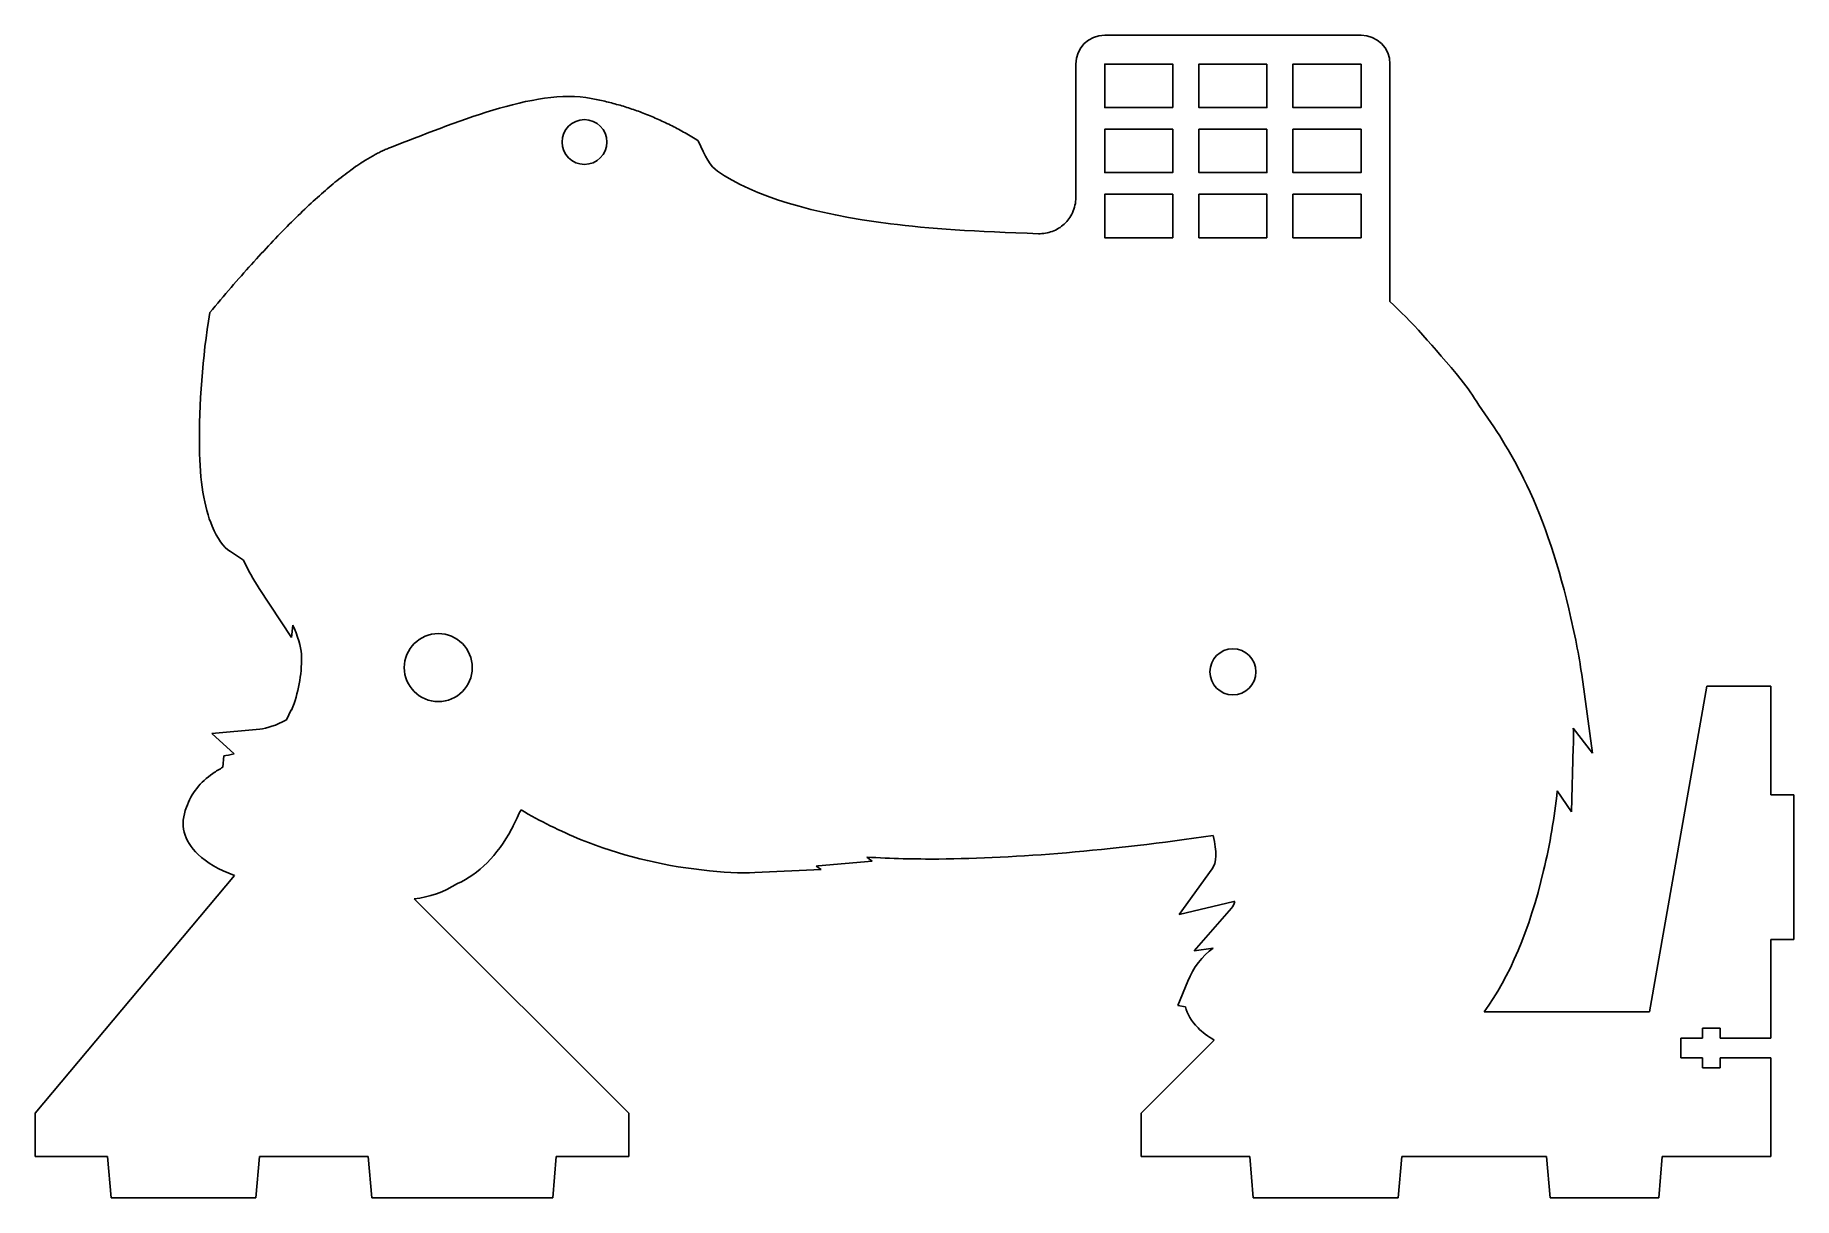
# Model space of a CAD drawing. Header units: millimetres. Extents: x -95 to 147, y -6 to 155.
import ezdxf

# ---------------------------------------------------------------- set-up
doc = ezdxf.new("R2010")
doc.units = ezdxf.units.MM
doc.layers.get('0').update_dxf_attribs({"linetype": 'CONTINUOUS'})

msp = doc.modelspace()

# ---------------------------------------------------------------- linework, layer by layer
for p, q in [((87.7, 155), (52.3, 155)), ((48.3, 151), (48.3, 132.56)), ((91.7, 118.17), (91.7, 151)), ((-68.49, 83.62), (-66.69, 82.43)), ((-64.5, 78.52), (-60.06, 71.73)), ((-60.06, 71.73), (-59.87, 73.47)), ((119.69, 55.74), (118.19, 66.63)), ((135.49, 65), (127.56, 20)), ((144.32, 65), (135.49, 65)), ((144.32, 50), (144.32, 65)), ((-60.08, 61.73), (-60.76, 60.36)), ((-60.03, 61.72), (-60.08, 61.73)), ((-64.44, 59.09), (-71.06, 58.47)), ((-71.06, 58.47), (-67.95, 55.69)), ((117.03, 59.22), (119.69, 55.74)), ((116.77, 47.67), (117.03, 56.61)), ((-69.41, 55.41), (-69.52, 53.81)), ((114.81, 50.55), (116.77, 47.67)), ((147.49, 50), (144.32, 50)), ((147.49, 30), (147.49, 50)), ((20.18, 40.82), (19.44, 41.39)), ((3.95, 39.25), (13.13, 39.7)), ((13.13, 39.7), (12.41, 40.15)), ((12.71, 40.17), (20.18, 40.82)), ((67.14, 39.77), (62.56, 33.45)), ((-67.91, 38.84), (-95.46, 6)), ((-13.47, 6), (-43.09, 35.62)), ((62.56, 33.45), (70.15, 35.25)), ((69.79, 34.34), (64.65, 28.43)), ((144.32, 16.35), (144.32, 30)), ((144.32, 30), (147.49, 30)), ((64.65, 28.43), (67.29, 28.82)), ((63.77, 24.25), (62.4, 20.9)), ((62.4, 20.9), (63.43, 20.72)), ((127.56, 20), (104.69, 20)), ((134.87, 16.35), (134.87, 17.75)), ((134.87, 17.75), (137.32, 17.75)), ((137.32, 17.75), (137.32, 16.35)), ((67.43, 16.11), (57.32, 6)), ((131.87, 13.65), (131.87, 16.35)), ((131.87, 16.35), (134.87, 16.35)), ((137.32, 16.35), (144.32, 16.35)), ((134.87, 13.65), (131.87, 13.65)), ((134.87, 12.25), (134.87, 13.65)), ((137.32, 12.25), (134.87, 12.25)), ((144.32, 13.65), (137.32, 13.65)), ((137.32, 13.65), (137.32, 12.25)), ((144.32, 0), (144.32, 13.65)), ((-95.46, 6), (-95.46, 0)), ((-13.47, 0), (-13.47, 6)), ((57.32, 6), (57.32, 0)), ((-95.46, 0), (-85.46, 0)), ((-85.46, 0), (-84.96, -5.7)), ((-64.96, -5.7), (-64.47, 0)), ((-64.47, 0), (-49.47, 0)), ((-49.47, 0), (-48.97, -5.7)), ((-23.97, -5.7), (-23.47, 0)), ((-23.47, 0), (-13.47, 0)), ((57.32, 0), (72.32, 0)), ((72.32, 0), (72.82, -5.7)), ((92.82, -5.7), (93.32, 0)), ((93.32, 0), (113.32, 0)), ((113.32, 0), (113.82, -5.7)), ((128.82, -5.7), (129.32, 0)), ((129.32, 0), (144.32, 0)), ((-84.96, -5.7), (-64.96, -5.7)), ((-48.97, -5.7), (-23.97, -5.7)), ((72.82, -5.7), (92.82, -5.7)), ((113.82, -5.7), (128.82, -5.7))]:
    msp.add_line(p, q)
for points in [[(61.7, 145), (52.3, 145), (52.3, 151), (61.7, 151)], [(74.7, 151), (74.7, 145), (65.3, 145), (65.3, 151)], [(87.7, 151), (87.7, 145), (78.3, 145), (78.3, 151)], [(61.7, 142), (61.7, 136), (52.3, 136), (52.3, 142)], [(74.7, 142), (74.7, 136), (65.3, 136), (65.3, 142)], [(87.7, 142), (87.7, 136), (78.3, 136), (78.3, 142)], [(61.7, 133), (61.7, 127), (52.3, 127), (52.3, 133)], [(74.7, 127), (65.3, 127), (65.3, 133), (74.7, 133)], [(87.7, 133), (87.7, 127), (78.3, 127), (78.3, 133)]]:
    msp.add_lwpolyline(points, close=True)
for centre, radius in [((-19.58, 140.23), 3.1), ((-39.77, 67.59), 4.7), ((70, 67), 3.18)]:
    msp.add_circle(centre, radius)
for centre, start, end in [((52.3, 151), 90, 180), ((87.7, 151), 0, 90)]:
    msp.add_arc(centre, 4, start, end)
for points, degree in [([(-18.67, 146.26), (-26.47, 147.72), (-37.8, 142.72), (-46.38, 139.48)], 3), ([(-3.85, 140.41), (-10.87, 144.8), (-18.67, 146.26)], 2), ([(-46.38, 139.48), (-54.97, 136.25), (-71.35, 116.66)], 2), ([(-1.21, 136.21), (-2.09, 136.82), (-2.97, 138.22), (-3.85, 140.41)], 3), ([(22.71, 128.93), (11.83, 130.31), (3.86, 132.74), (-1.21, 136.21)], 3), ([(43.14, 127.56), (34.63, 127.83), (27.81, 128.28), (22.71, 128.93)], 3), ([(-71.35, 116.66), (-72.36, 110.36), (-72.83, 104.13), (-72.76, 97.98)], 3), ([(101.54, 107.36), (97.75, 112.01), (94.47, 115.61), (91.7, 118.17)], 3), ([(103.96, 103.87), (103.22, 105.13), (102.41, 106.3), (101.54, 107.36)], 3), ([(110.16, 93.73), (108.35, 97.35), (106.28, 100.73), (103.96, 103.87)], 3), ([(-72.76, 97.98), (-72.71, 93.39), (-72.13, 89.77), (-71.01, 87.12)], 3), ([(116.4, 75.73), (114.71, 82.78), (112.63, 88.78), (110.16, 93.73)], 3), ([(-71.01, 87.12), (-70.3, 85.42), (-69.46, 84.26), (-68.49, 83.62)], 3), ([(-66.69, 82.43), (-66.06, 81.09), (-65.33, 79.78), (-64.5, 78.52)], 3), ([(118.19, 66.63), (117.83, 69.19), (117.24, 72.22), (116.4, 75.73)], 3), ([(-59.87, 73.47), (-59.79, 73.29), (-59.72, 73.12), (-59.65, 72.96)], 3), ([(-59.65, 72.96), (-58.99, 71.35), (-58.65, 70.06), (-58.65, 69.08)], 3), ([(-58.65, 69.08), (-58.64, 66.54), (-59.1, 64.09), (-60.03, 61.72)], 3), ([(-60.76, 60.36), (-62.18, 59.61), (-63.41, 59.18), (-64.44, 59.09)], 3), ([(117.03, 56.61), (117.06, 57.49), (117.05, 58.35), (117.03, 59.22)], 3), ([(-69.52, 53.81), (-70.01, 53.56), (-70.47, 53.28), (-70.9, 52.97)], 3), ([(-67.95, 55.69), (-68.54, 55.52), (-69.03, 55.43), (-69.41, 55.41)], 3), ([(-70.9, 52.97), (-72.67, 51.77), (-73.89, 50.21), (-74.57, 48.28)], 3), ([(112.93, 39.53), (113.81, 43.22), (114.44, 46.9), (114.81, 50.55)], 3), ([(-74.57, 48.28), (-75.51, 45.87), (-74.97, 43.7), (-72.96, 41.76)], 3), ([(-29.66, 45.25), (-29.34, 45.85), (-28.98, 46.58), (-28.6, 47.45)], 3), ([(-28.6, 47.45), (-28.51, 47.61), (-28.42, 47.77), (-28.34, 47.92)], 3), ([(-28.34, 47.92), (-25.72, 46.37), (-22.95, 44.99), (-20.02, 43.8)], 3), ([(-37.13, 37.73), (-34.14, 39.08), (-31.65, 41.59), (-29.66, 45.25)], 3), ([(-20.02, 43.8), (-14.77, 41.68), (-9.23, 40.28), (-3.39, 39.62)], 3), ([(29.37, 41.13), (40.25, 41.22), (52.9, 42.3), (67.29, 44.37)], 3), ([(67.29, 44.37), (67.8, 42.14), (67.74, 40.61), (67.14, 39.77)], 3), ([(-72.96, 41.76), (-71.81, 40.66), (-70.13, 39.68), (-67.91, 38.84)], 3), ([(19.44, 41.39), (22.78, 41.19), (26.09, 41.11), (29.37, 41.13)], 3), ([(-3.39, 39.62), (-0.44, 39.28), (2.01, 39.16), (3.95, 39.25)], 3), ([(12.41, 40.15), (12.51, 40.16), (12.61, 40.17), (12.71, 40.17)], 3), ([(104.69, 20), (108.22, 24.78), (110.97, 31.29), (112.93, 39.53)], 3), ([(-43.09, 35.62), (-41.01, 35.85), (-39.03, 36.56), (-37.13, 37.73)], 3), ([(70.27, 35.27), (70.16, 34.89), (70, 34.57), (69.79, 34.34)], 3), ([(70.15, 35.25), (70.19, 35.26), (70.23, 35.27), (70.27, 35.27)], 3), ([(67.29, 28.82), (65.72, 27.67), (64.54, 26.15), (63.77, 24.25)], 3), ([(63.43, 20.72), (63.69, 19.7), (64.27, 18.73), (65.18, 17.8)], 3), ([(65.18, 17.8), (65.77, 17.2), (66.52, 16.63), (67.43, 16.11)], 3)]:
    msp.add_open_spline(points, degree=degree)
msp.add_open_spline([(43.14, 127.56), (43.79, 127.54), (44.44, 127.65), (45.66, 128.1), (46.22, 128.45), (47.18, 129.33), (47.56, 129.87), (47.99, 130.78), (48.11, 131.13), (48.26, 131.84), (48.3, 132.2), (48.3, 132.56)], degree=3, knots=[0, 0, 0, 0, 0.1953222, 0.1953222, 0.3906445, 0.3906445, 0.5859667, 0.5859667, 0.694507, 0.694507, 0.8030474, 0.8030474, 0.8030474, 0.8030474])

doc.saveas('drawing.dxf')
